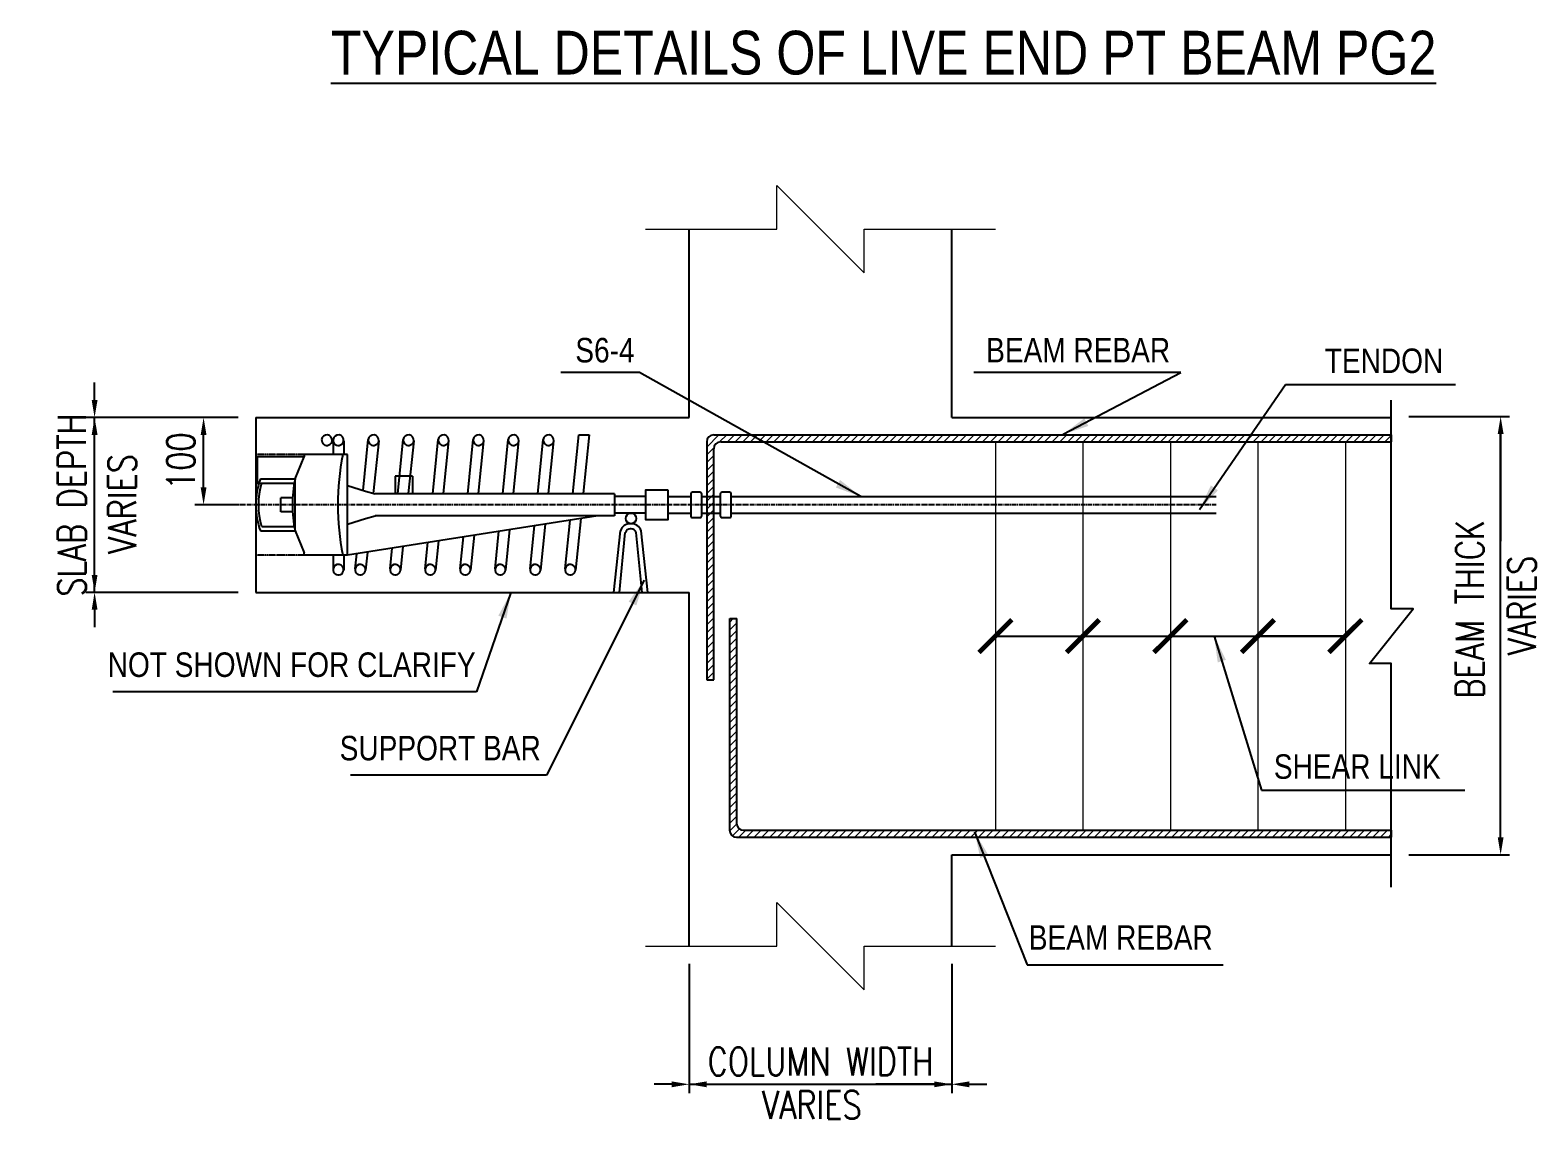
# Model space of a CAD drawing. Header units: millimetres. Extents: x -241424 to 696054, y -125618 to 93710.
# Drawn here: x 622183 to 623904, y -33625 to -32380 of the extents above; entities that cross this region are included whole.
import ezdxf
from ezdxf.enums import TextEntityAlignment as Align

# ---------------------------------------------------------------- set-up
doc = ezdxf.new("R2010")
doc.units = ezdxf.units.MM
doc.header["$LTSCALE"] = 7
doc.header["$PDMODE"] = 3
doc.linetypes.add('ACAD_ISO02W100', pattern=[15, 12, -3])
doc.linetypes.add('CENTER2', pattern=[1.125, 0.75, -0.125, 0.125, -0.125])
doc.layers.get('0').update_dxf_attribs({"linetype": 'CONTINUOUS'})
doc.layers.get('Defpoints').update_dxf_attribs({"color": 6, "linetype": 'CONTINUOUS'})
for name, color, linetype in [('CDC_03_BORDER', 3, 'CONTINUOUS'), ('HATCH', 8, 'CONTINUOUS'), ('KCS_BORDER', 3, 'CONTINUOUS'), ('KCS_STEEL', 4, 'CONTINUOUS'), ('Layer1', 3, 'CONTINUOUS'), ('S-Dim', 7, 'CONTINUOUS'), ('t10', 3, 'CONTINUOUS')]:
    doc.layers.add(name, color=color, linetype=linetype)
for name, color, linetype, lineweight in [('kata_net manh', 8, 'CONTINUOUS', 5), ('kata_thep dai', 220, 'CONTINUOUS', 20), ('VSL-HATCH', 9, 'CONTINUOUS', 0)]:
    doc.layers.add(name, color=color, linetype=linetype, lineweight=lineweight)
doc.styles.add('CENT', font='')
doc.styles.add('DIMENSION', font='SIMPLEX.shx', dxfattribs={"width": 0.8})
doc.styles.add('E100', font='ISOCP.shx')
doc.styles.add('kata_text', font='')
doc.styles.get('CENT').set_extended_font_data('VNI-Helve-Condense')
doc.styles.get('kata_text').set_extended_font_data('VNI-Helve-Condense')
doc.dimstyles.new('1-20', dxfattribs={"dimscale": 20, "dimtxt": 1.8, "dimasz": 1.8, "dimexe": 0.5, "dimexo": 1, "dimgap": 0.5, "dimtad": 1, "dimdec": 0, "dimzin": 0, "dimdsep": 46, "dimtxsty": 'DIMENSION', "dimcen": 0, "dimclrd": 8, "dimclre": 8, "dimclrt": 256, "dimadec": 0, "dimazin": 0, "dimtfac": 1, "dimtdec": 0, "dimtix": 1, "dimtmove": 2, "dimatfit": 3, "dimldrblk": 'OBLIQUE', "dimfxl": 1, "dimtolj": 1, "dimtzin": 0, "dimarcsym": 0})
doc.dimstyles.new('AR4-25', dxfattribs={"dimscale": 25, "dimtxt": 2.3, "dimasz": 2, "dimexe": 2, "dimexo": 2, "dimgap": 1, "dimtad": 1, "dimdec": 0, "dimzin": 0, "dimdsep": 46, "dimtxsty": 'E100', "dimblk1": 'AR4', "dimcen": 0, "dimdle": 0.2, "dimclrd": 8, "dimclre": 8, "dimclrt": 6, "dimadec": 0, "dimazin": 0, "dimtfac": 1, "dimtdec": 0, "dimtix": 1, "dimtmove": 2, "dimatfit": 3, "dimfxl": 2, "dimtolj": 1, "dimtzin": 0, "dimarcsym": 0})
doc.dimstyles.new('kata_dim_25', dxfattribs={"dimscale": 25, "dimtxt": 2.5, "dimasz": 1.5, "dimexe": 1.5, "dimexo": 2.5, "dimtad": 1, "dimdec": 0, "dimzin": 0, "dimdsep": 46, "dimtxsty": 'kata_text', "dimblk": 'kata_block_ArchTick', "dimcen": 0.09, "dimdle": 1.2, "dimclrd": 8, "dimclre": 8, "dimclrt": 3, "dimadec": 0, "dimazin": 0, "dimtfac": 1, "dimtdec": 0, "dimtix": 1, "dimtofl": 0, "dimtmove": 0, "dimatfit": 3, "dimfxl": 3.75, "dimfxlon": 1, "dimtolj": 1, "dimtzin": 0, "dimarcsym": 0})

# ---------------------------------------------------------------- blocks, each defined once
blk = doc.blocks.new('*D604')
at = {"color": 8, "lineweight": -2, "transparency": 16777216}
for p, q in [((622936.3, -33467.8), (622936.3, -33595.7)), ((623236.3, -33467.8), (623236.3, -33595.7)), ((622916.3, -33585.7), (622896.3, -33585.7)), ((622936.3, -33585.7), (623236.3, -33585.7)), ((623256.3, -33585.7), (623276.3, -33585.7))]:
    blk.add_line(p, q, dxfattribs=at)
at = {"color": 8, "transparency": 16777216}
for points in [[(622916.3, -33582.4), (622916.3, -33589.1), (622936.3, -33585.7)], [(623256.3, -33582.4), (623256.3, -33589.1), (623236.3, -33585.7)]]:
    blk.add_solid(points, dxfattribs=at)
at = {"layer": 'Defpoints', "color": 0, "transparency": 16777216}
for p in [(622936.3, -33447.8), (623236.3, -33447.8), (623236.3, -33585.7)]:
    blk.add_point(p, dxfattribs=at)
at = {"transparency": 16777216, "insert": (623086.3, -33559.7), "char_height": 32, "attachment_point": 5, "style": 'DIMENSION'}
blk.add_mtext('\\A1;COLUMN WIDTH', dxfattribs=at)
blk = doc.blocks.new('_OBLIQUE')
at = {"color": 0, "linetype": 'ByBlock'}
blk.add_line((-0.5, -0.5), (0.5, 0.5), dxfattribs=at)
blk = doc.blocks.new('*D605')
at = {"color": 8, "lineweight": -2, "transparency": 16777216}
for p, q in [((622256.7, -32803.2), (622256.7, -32783.2)), ((622402.1, -32823.2), (622246.7, -32823.2)), ((622256.7, -33023.2), (622256.7, -32823.2)), ((622420.9, -33023.2), (622246.7, -33023.2)), ((622256.7, -33043.2), (622256.7, -33063.2))]:
    blk.add_line(p, q, dxfattribs=at)
at = {"color": 8, "transparency": 16777216}
for points in [[(622253.4, -32803.2), (622260.1, -32803.2), (622256.7, -32823.2)], [(622253.4, -33043.2), (622260.1, -33043.2), (622256.7, -33023.2)]]:
    blk.add_solid(points, dxfattribs=at)
at = {"layer": 'Defpoints', "color": 0, "transparency": 16777216}
for p in [(622256.7, -32823.2), (622422.1, -32823.2), (622440.9, -33023.2)]:
    blk.add_point(p, dxfattribs=at)
at = {"transparency": 16777216, "insert": (622230.7, -32923.2), "char_height": 32, "attachment_point": 5, "rotation": 90, "style": 'DIMENSION'}
blk.add_mtext('\\A1;SLAB DEPTH', dxfattribs=at)
blk = doc.blocks.new('*D606')
at = {"color": 8, "lineweight": -2, "transparency": 16777216}
for p, q in [((622402.1, -32823.2), (622246.7, -32823.2)), ((622256.7, -33003.2), (622256.7, -32843.2)), ((622420.9, -33023.2), (622246.7, -33023.2))]:
    blk.add_line(p, q, dxfattribs=at)
at = {"color": 8, "transparency": 16777216}
for points in [[(622253.4, -32843.2), (622260.1, -32843.2), (622256.7, -32823.2)], [(622253.4, -33003.2), (622260.1, -33003.2), (622256.7, -33023.2)]]:
    blk.add_solid(points, dxfattribs=at)
at = {"layer": 'Defpoints', "color": 0, "transparency": 16777216}
for p in [(622256.7, -32823.2), (622422.1, -32823.2), (622440.9, -33023.2)]:
    blk.add_point(p, dxfattribs=at)
at = {"transparency": 16777216, "insert": (622288.1, -32922), "char_height": 24, "attachment_point": 5, "rotation": 90, "style": 'DIMENSION'}
blk.add_mtext('\\A1;{\\H1.3333x;VARIES}', dxfattribs=at)
blk = doc.blocks.new('*D607')
at = {"color": 8, "lineweight": -2, "transparency": 16777216}
for p, q in [((622936.3, -33447.8), (622936.3, -33595.7)), ((623236.3, -33447.8), (623236.3, -33595.7)), ((622956.3, -33585.7), (623002.9, -33585.7)), ((623216.3, -33585.7), (623149.7, -33585.7))]:
    blk.add_line(p, q, dxfattribs=at)
at = {"color": 8, "transparency": 16777216}
for points in [[(622956.3, -33582.4), (622956.3, -33589.1), (622936.3, -33585.7)], [(623216.3, -33582.4), (623216.3, -33589.1), (623236.3, -33585.7)]]:
    blk.add_solid(points, dxfattribs=at)
at = {"layer": 'Defpoints', "color": 0, "transparency": 16777216}
for p in [(622936.3, -33427.8), (623236.3, -33427.8), (623236.3, -33585.7)]:
    blk.add_point(p, dxfattribs=at)
at = {"transparency": 16777216, "insert": (623076.3, -33609.3), "char_height": 24, "attachment_point": 5, "style": 'DIMENSION'}
blk.add_mtext('\\A1;{\\H1.3333x;VARIES}', dxfattribs=at)
blk = doc.blocks.new('*D608')
at = {"color": 8, "lineweight": -2, "transparency": 16777216}
for p, q in [((623778.7, -32822.2), (623873.7, -32822.2)), ((623863.7, -33303.2), (623863.7, -32842.2)), ((623758.7, -33323.2), (623873.7, -33323.2))]:
    blk.add_line(p, q, dxfattribs=at)
at = {"color": 8, "transparency": 16777216}
for points in [[(623860.4, -32842.2), (623867.1, -32842.2), (623863.7, -32822.2)], [(623860.4, -33303.2), (623867.1, -33303.2), (623863.7, -33323.2)]]:
    blk.add_solid(points, dxfattribs=at)
at = {"layer": 'Defpoints', "color": 0, "transparency": 16777216}
for p in [(623758.7, -32822.2), (623863.7, -32822.2), (623738.7, -33323.2)]:
    blk.add_point(p, dxfattribs=at)
at = {"transparency": 16777216, "insert": (623828.5, -33042.4), "char_height": 32, "attachment_point": 5, "rotation": 90, "style": 'DIMENSION'}
blk.add_mtext('\\A1;BEAM THICK', dxfattribs=at)
blk = doc.blocks.new('*D609')
at = {"color": 8, "lineweight": -2, "transparency": 16777216}
for p, q in [((623758.7, -32822.2), (623873.7, -32822.2)), ((623863.7, -32842.2), (623863.7, -32964.7)), ((623863.7, -33303.2), (623863.7, -33111.5)), ((623758.7, -33323.2), (623873.7, -33323.2))]:
    blk.add_line(p, q, dxfattribs=at)
at = {"color": 8, "transparency": 16777216}
for points in [[(623860.4, -32842.2), (623867.1, -32842.2), (623863.7, -32822.2)], [(623860.4, -33303.2), (623867.1, -33303.2), (623863.7, -33323.2)]]:
    blk.add_solid(points, dxfattribs=at)
at = {"layer": 'Defpoints', "color": 0, "transparency": 16777216}
for p in [(623738.7, -32822.2), (623738.7, -33323.2), (623863.7, -33323.2)]:
    blk.add_point(p, dxfattribs=at)
at = {"transparency": 16777216, "insert": (623888, -33038.1), "char_height": 24, "attachment_point": 5, "rotation": 90, "style": 'DIMENSION'}
blk.add_mtext('\\A1;{\\H1.3333x;VARIES}', dxfattribs=at)
blk = doc.blocks.new('AR4')
blk.add_line((0, 1), (0, -1))
blk.add_solid([(-1, 0.167), (-1, -0.167), (0, 0)])
blk = doc.blocks.new('*D593')
at = {"color": 8, "lineweight": -2, "transparency": 16777216}
for p, q in [((622420.9, -32823.2), (622371.3, -32823.2)), ((622381.3, -32903.2), (622381.3, -32843.2)), ((622420.9, -32923.2), (622371.3, -32923.2))]:
    blk.add_line(p, q, dxfattribs=at)
at = {"color": 8, "transparency": 16777216}
for points in [[(622378, -32843.2), (622384.6, -32843.2), (622381.3, -32823.2)], [(622378, -32903.2), (622384.6, -32903.2), (622381.3, -32923.2)]]:
    blk.add_solid(points, dxfattribs=at)
at = {"layer": 'Defpoints', "color": 0, "transparency": 16777216}
for p in [(622381.3, -32823.2), (622440.9, -32823.2), (622440.9, -32923.2)]:
    blk.add_point(p, dxfattribs=at)
at = {"transparency": 16777216, "insert": (622355.3, -32873.2), "char_height": 32, "attachment_point": 5, "rotation": 90, "style": 'DIMENSION'}
blk.add_mtext('\\A1;100', dxfattribs=at)
blk = doc.blocks.new('kata_block_ArchTick')
at = {"color": 8}
blk.add_line((1, 0), (-1, 0), dxfattribs=at)
at = {"color": 8, "const_width": 0.15}
blk.add_lwpolyline([(-0.5, -0.5), (0.5, 0.5)], dxfattribs=at)

msp = doc.modelspace()

# ---------------------------------------------------------------- hatches: boundary and pattern name
at = {"layer": 'VSL-HATCH'}
h = msp.add_hatch(dxfattribs=at)
h.set_pattern_fill('ANSI31', color=256, scale=50, style=0)
h.set_pattern_definition([(45, (23594.645, -98927.8036), (-4.41941738, 4.41941738), [])])
edge = h.paths.add_edge_path()
edge.add_line((623738.7, -32843.2), (623208.3, -32843.2))
edge.add_arc((623208.3, -32851.2), 8, 0, 90, ccw=False)
edge.add_line((623216.3, -32851.2), (623738.7, -32851.2))
edge.add_line((623738.7, -32851.2), (623738.7, -32843.2))
edge = h.paths.add_edge_path()
edge.add_line((623208.3, -32843.2), (622964.3, -32843.2))
edge.add_arc((622964.3, -32851.2), 8, 90, 180)
edge.add_line((622956.3, -32851.2), (622956.3, -33123.2))
edge.add_line((622956.3, -33123.2), (622964.3, -33123.2))
edge.add_line((622964.3, -33123.2), (622964.3, -32859.2))
edge.add_arc((622972.3, -32859.2), 8, 90, 180, ccw=False)
edge.add_line((622972.3, -32851.2), (623216.3, -32851.2))
edge.add_arc((623208.3, -32851.2), 8, 0, 90)
h = msp.add_hatch(dxfattribs=at)
h.set_pattern_fill('ANSI31', color=256, scale=50, style=0)
h.set_pattern_definition([(45, (23594.719, -99348.445), (-4.41941738, 4.41941738), [])])
h.paths.add_polyline_path([(623738.7, -33303.2), (623216.4, -33303.2), (623216.4, -33295.2), (623738.7, -33295.2)])
h.paths.add_polyline_path([(623216.4, -33303.2), (623206.4, -33303.2), (623206.4, -33295.2), (623216.4, -33295.2)])
edge = h.paths.add_edge_path()
edge.add_line((623206.4, -33303.2), (622990.6, -33303.2))
edge.add_arc((622990.6, -33295.2), 8, 180, 270, ccw=False)
edge.add_line((622982.6, -33295.2), (622982.6, -33053.2))
edge.add_line((622982.6, -33053.2), (622990.6, -33053.2))
edge.add_line((622990.6, -33053.2), (622990.6, -33287.2))
edge.add_arc((622998.6, -33287.2), 8, 180, 270)
edge.add_line((622998.6, -33295.2), (623206.4, -33295.2))
edge.add_line((623206.4, -33295.2), (623206.4, -33303.2))

# ---------------------------------------------------------------- linework, layer by layer
for p, q in [((622620.1, -32890.3), (622600.1, -32890.3)), ((622600.1, -32890.3), (622600.1, -32910.7)), ((622620.1, -32890.3), (622620.1, -32910.7))]:
    msp.add_line(p, q)
for points in [[(622948.6, -32908.7), (622940, -32908.7, 0.414214), (622938, -32910.7), (622938, -32935.7, 0.414214), (622940, -32937.7), (622948.6, -32937.7, 0.414214), (622950.6, -32935.7), (622950.6, -32910.7, 0.414214)], [(622982.4, -32908.7), (622973.8, -32908.7, 0.414214), (622971.8, -32910.7), (622971.8, -32935.7, 0.414214), (622973.8, -32937.7), (622982.4, -32937.7, 0.414214), (622984.4, -32935.7), (622984.4, -32910.7, 0.414214)]]:
    msp.add_lwpolyline(points, format="xyb", close=True)
at = {"layer": 'CDC_03_BORDER', "color": 7}
for p, q in [((622496.2, -32868.3), (622442.5, -32868.3)), ((622442.5, -32868.3), (622442.5, -32898.5)), ((622485.9, -32893.5), (622496.2, -32868.3)), ((622545.6, -32865.7), (622496.2, -32865.7)), ((622496.2, -32865.7), (622496.2, -32868.3)), ((622545.6, -32980.7), (622545.6, -32865.7)), ((622442.5, -32898.5), (622447.7, -32898.5)), ((622446.2, -32893.5), (622485.9, -32893.5)), ((622446.2, -32893.5), (622485.9, -32893.5)), ((622447.7, -32898.5), (622484.2, -32898.5)), ((622485.9, -32952.9), (622485.9, -32893.5)), ((622545.6, -32901.2), (622566.4, -32907.4)), ((622469.4, -32931.2), (622469.4, -32915.2)), ((622483, -32915.2), (622469.4, -32915.2)), ((622566.4, -32907.4), (622577.4, -32910.7)), ((622594.4, -32910.7), (622577.4, -32910.7)), ((622850.9, -32910.7), (622594.4, -32910.7)), ((622483, -32931.2), (622469.4, -32931.2)), ((622832, -32935.7), (622545.6, -32980.7)), ((622545.6, -32945.1), (622566.4, -32938.9)), ((622566.4, -32938.9), (622577.4, -32935.7)), ((622726.4, -32935.7), (622577.4, -32935.7)), ((622850.9, -32935.7), (622726.4, -32935.7)), ((622446.2, -32952.9), (622485.9, -32952.9)), ((622446.2, -32952.9), (622485.9, -32952.9)), ((622447.7, -32947.9), (622484.2, -32947.9)), ((622485.9, -32947.9), (622485.9, -32947.9)), ((622485.9, -32952.9), (622496.2, -32978.1)), ((622496.2, -32980.7), (622496.2, -32978.1)), ((622545.6, -32980.7), (622496.2, -32980.7))]:
    msp.add_line(p, q, dxfattribs=at)
for centre, radius, start, end in [((622834.4, -32923.2), 299.6, 168.9351, 191.062), ((622526.6, -32923.2), 85.7, 159.7321, 200.2679), ((622526.6, -32923.2), 82.7, 162.6327, 197.3673), ((622625.1, -32923.2), 142.3, 167.9641, 192.0359)]:
    msp.add_arc(centre, radius, start, end, dxfattribs=at)
at = {"layer": 'HATCH', "linetype": 'ACAD_ISO02W100', "ltscale": 7}
for p, q in [((622850.1, -33023.2), (622857.7, -32952.7)), ((622856.5, -33023.2), (622863.3, -32954.7)), ((622882.5, -33023.2), (622875.7, -32954.7)), ((622888.9, -33023.2), (622881.3, -32952.7))]:
    msp.add_line(p, q, dxfattribs=at)
at = {"layer": 'HATCH'}
for p, q in [((622870, -32944.7), (622869, -32944.7)), ((622870, -32950.7), (622869, -32950.7))]:
    msp.add_line(p, q, dxfattribs=at)
msp.add_circle((622869.8, -32938.7), 6, dxfattribs=at)
for centre, radius, start, end in [((622869, -32956.7), 12, 90, 160.6551), ((622869, -32956.7), 6, 90, 160.6551), ((622870, -32956.7), 12, 19.3449, 90), ((622870, -32956.7), 6, 19.3449, 90)]:
    msp.add_arc(centre, radius, start, end, dxfattribs=at)
at = {"layer": 'kata_thep dai'}
for points in [[(623286.3, -32851.2), (623286.3, -33295.2)], [(623386.3, -32851.2), (623386.3, -33295.2)], [(623486.3, -32851.2), (623486.3, -33295.2)], [(623586.3, -32851.2), (623586.3, -33295.2)], [(623686.3, -32851.2), (623686.3, -33295.2)]]:
    msp.add_lwpolyline(points, dxfattribs=at)
at = {"layer": 'KCS_BORDER'}
for p, q in [((622936.3, -32823.2), (622936.3, -32608)), ((623236.3, -32823.2), (623236.3, -32608)), ((622440.9, -32823.2), (622936.3, -32823.2)), ((623236.3, -32823.2), (623738.7, -32823.2)), ((622440.9, -33023.2), (622936.3, -33023.2)), ((622936.3, -33427.8), (622936.3, -33023.2)), ((623236.3, -33427.8), (623236.3, -33323.2)), ((623236.3, -33323.2), (623738.7, -33323.2))]:
    msp.add_line(p, q, dxfattribs=at)
at = {"layer": 'KCS_BORDER', "color": 1}
msp.add_lwpolyline([(623738.7, -33360.2), (623738.7, -33104.4), (623713.7, -33104.4), (623763.7, -33041.9), (623738.7, -33041.9), (623738.7, -32803.4)], dxfattribs=at)
at = {"layer": 'KCS_BORDER'}
msp.add_lwpolyline([(622440.9, -32823.2), (622440.9, -33023.2)], dxfattribs=at)
at = {"layer": 'KCS_STEEL', "color": 6}
for p, q in [((622956.3, -32851.2), (622956.3, -33123.2)), ((622964.3, -32843.2), (623738.7, -32843.2)), ((622972.3, -32851.2), (623738.7, -32851.2)), ((623738.7, -32843.2), (623738.7, -32851.2)), ((622964.3, -33123.2), (622964.3, -32859.2)), ((622982.6, -33295.2), (622982.6, -33053.2)), ((622990.6, -33287.2), (622990.6, -33053.2)), ((622956.3, -33123.2), (622964.3, -33123.2)), ((622998.6, -33295.2), (623738.7, -33295.2)), ((622990.6, -33303.2), (623738.7, -33303.2))]:
    msp.add_line(p, q, dxfattribs=at)
for points in [[(622982.6, -33053.2), (622990.6, -33053.2)], [(623738.7, -33295.2), (623738.7, -33303.2)]]:
    msp.add_lwpolyline(points, dxfattribs=at)
for centre, start, end in [((622964.3, -32851.2), 90, 180), ((622972.3, -32859.2), 90, 180), ((622990.5, -33295.2), 180, 270), ((622998.5, -33287.2), 180, 270)]:
    msp.add_arc(centre, 8, start, end, dxfattribs=at)
at = {"layer": 'Layer1'}
for p, q in [((622529.5, -32848.5), (622529.4, -32865.7)), ((622541.4, -32849.9), (622541.4, -32865.7)), ((622563.7, -32906.6), (622569.5, -32848.5)), ((622581.4, -32849.9), (622575.3, -32910.1)), ((622603.2, -32910.7), (622609.5, -32848.5)), ((622621.4, -32849.9), (622615.3, -32910.1)), ((622643.2, -32910.7), (622649.5, -32848.5)), ((622661.4, -32849.9), (622655.3, -32910.1)), ((622683.2, -32910.7), (622689.5, -32848.5)), ((622701.4, -32849.9), (622695.3, -32910.1)), ((622723.2, -32910.7), (622729.5, -32848.5)), ((622741.4, -32849.9), (622735.3, -32910.1)), ((622763.2, -32910.7), (622769.5, -32848.5)), ((622781.4, -32849.9), (622775.3, -32910.1)), ((622803.2, -32910.7), (622810.1, -32843.2)), ((622810.1, -32843.2), (622822.1, -32843.2)), ((622822.1, -32843.2), (622815.3, -32910.1)), ((622850.9, -32910.7), (622850.9, -32935.7)), ((622886.2, -32913.7), (622850.9, -32913.7)), ((622912.1, -32913.7), (622938, -32913.7)), ((622950.6, -32913.7), (622971.8, -32913.7)), ((622984.4, -32913.7), (623538.7, -32913.7)), ((622812.4, -32938.7), (622806.5, -32998)), ((622886.2, -32932.7), (622850.9, -32932.7)), ((622912.1, -32932.7), (622938, -32932.7)), ((622950.6, -32932.7), (622971.8, -32932.7)), ((622984.4, -32932.7), (623538.7, -32932.7)), ((622714.6, -32996.5), (622718.9, -32953.4)), ((622731.1, -32951.5), (622726.5, -32997.9)), ((622754.6, -32996.5), (622759.6, -32947)), ((622771.8, -32945.1), (622766.5, -32997.9)), ((622794.6, -32996.5), (622800.2, -32940.7)), ((622594.6, -32996.5), (622597, -32972.6)), ((622609.2, -32970.7), (622606.5, -32997.9)), ((622634.6, -32996.5), (622637.6, -32966.2)), ((622649.9, -32964.3), (622646.5, -32997.9)), ((622674.6, -32996.5), (622678.3, -32959.8)), ((622690.5, -32957.9), (622686.5, -32997.8)), ((622529.4, -32980.7), (622529.5, -32996.5)), ((622541.4, -32980.7), (622541.4, -32997.9)), ((622554.6, -32996.5), (622556.3, -32979.1)), ((622568.6, -32977.1), (622566.5, -32997.8))]:
    msp.add_line(p, q, dxfattribs=at)
at = {"layer": 'Layer1', "color": 5, "linetype": 'CENTER2', "ltscale": 0.25}
for p, q in [((622496.2, -32865.7), (622440.9, -32865.7)), ((622496.2, -32980.7), (622440.9, -32980.7))]:
    msp.add_line(p, q, dxfattribs=at)
at = {"layer": 'Layer1'}
msp.add_lwpolyline([(622912.1, -32906.3), (622886.2, -32906.3), (622886.2, -32940), (622912.1, -32940)], close=True, dxfattribs=at)
for centre, start, end in [((622522.2, -32849.2), 353.2902, 173.2902), ((622522.2, -32849.2), 173.2902, 353.2902), ((622535.4, -32849.2), 173.2902, 353.2902), ((622535.4, -32849.2), 353.2902, 173.2902), ((622575.5, -32849.2), 353.2902, 173.2902), ((622575.5, -32849.2), 173.2902, 353.2902), ((622615.5, -32849.2), 353.2902, 173.2902), ((622615.5, -32849.2), 173.2902, 353.2902), ((622655.5, -32849.2), 353.2902, 173.2902), ((622655.5, -32849.2), 173.2902, 353.2902), ((622695.5, -32849.2), 353.2902, 173.2902), ((622695.5, -32849.2), 173.2902, 353.2902), ((622735.5, -32849.2), 353.2902, 173.2902), ((622735.5, -32849.2), 173.2902, 353.2902), ((622775.5, -32849.2), 353.2902, 173.2902), ((622775.5, -32849.2), 173.2902, 353.2902), ((622535.4, -32997.2), 173.2902, 353.2902), ((622535.4, -32997.2), 353.2902, 173.2902), ((622560.5, -32997.2), 173.2902, 353.2902), ((622560.5, -32997.2), 353.2902, 173.2902), ((622600.5, -32997.2), 173.2902, 353.2902), ((622600.5, -32997.2), 353.2902, 173.2902), ((622640.5, -32997.2), 173.2902, 353.2902), ((622640.5, -32997.2), 353.2902, 173.2902), ((622680.5, -32997.2), 173.2902, 353.2902), ((622680.5, -32997.2), 353.2902, 173.2902), ((622720.5, -32997.2), 173.2902, 353.2902), ((622720.5, -32997.2), 353.2902, 173.2902), ((622760.5, -32997.2), 173.2902, 353.2902), ((622760.5, -32997.2), 353.2902, 173.2902), ((622800.5, -32997.2), 173.2902, 353.2902), ((622800.5, -32997.2), 353.2902, 173.2902)]:
    msp.add_arc(centre, 6, start, end, dxfattribs=at)
at = {"layer": 't10', "color": 8, "linetype": 'CENTER2'}
msp.add_line((623538.7, -32923.2), (622420.9, -32923.2), dxfattribs=at)
at = {"layer": 'VSL-HATCH', "color": 8, "ltscale": 0.4}
for points in [[(622886.3, -32608), (623036.3, -32608), (623036.3, -32558), (623136.3, -32658), (623136.3, -32608), (623286.3, -32608)], [(622886.3, -33427.8), (623036.3, -33427.8), (623036.3, -33377.8), (623136.3, -33477.8), (623136.3, -33427.8), (623286.3, -33427.8)]]:
    msp.add_lwpolyline(points, dxfattribs=at)

# ---------------------------------------------------------------- texts
at = {"style": 'CENT'}
msp.add_text('%%UTYPICAL DETAILS OF LIVE END PT BEAM PG2', height=50, dxfattribs=at).set_placement((622526.7, -32431.1))
for s, p in [('S6-4', (622873.9, -32746.3)), ('BEAM REBAR', (623486, -32746.3)), ('TENDON', (623798.1, -32758.4)), ('NOT SHOWN FOR CLARIFY', (622692.2, -33105.9)), ('SUPPORT BAR', (622766.7, -33201.3)), ('SHEAR LINK', (623795.2, -33222.4)), ('BEAM REBAR', (623534.7, -33417.9))]:
    msp.add_text(s, height=28, dxfattribs=at).set_placement(p, align=Align.MIDDLE_RIGHT)

# ---------------------------------------------------------------- dimensions: what is measured, and where the dimension line sits
dim = msp.add_linear_dim(base=(622256.7, -32823.2), p1=(622440.9, -33023.2), p2=(622422.1, -32823.2), angle=90, text='SLAB DEPTH', dimstyle='1-20', override={"dimtxt": 1.6, "dimasz": 1})
dim.commit()
dim.dimension.update_dxf_attribs({"geometry": '*D605', "text_midpoint": (622230.7, -32923.2)})
for base, p1, p2, text, override, picture, middle in [((622256.7, -32823.2), (622440.9, -33023.2), (622422.1, -32823.2), '{\\H1.3333x;VARIES}', {"dimtxt": 1.2, "dimasz": 1}, '*D606', (622288.1, -32922)), ((623863.7, -32822.2), (623738.7, -33323.2), (623758.7, -32822.2), 'BEAM THICK', {"dimtxt": 1.6, "dimasz": 1}, '*D608', (623828.5, -33042.4)), ((623863.7, -33323.2), (623738.7, -32822.2), (623738.7, -33323.2), '{\\H1.3333x;VARIES}', {"dimtxt": 1.2, "dimasz": 1}, '*D609', (623888, -33038.1))]:
    dim = msp.add_linear_dim(base=base, p1=p1, p2=p2, angle=90, text=text, dimstyle='1-20', override=override)
    dim.commit()
    dim.dimension.update_dxf_attribs({"geometry": picture, "text_midpoint": middle, "dimtype": 160})
dim = msp.add_linear_dim(base=(622381.3, -32823.2), p1=(622440.9, -32923.2), p2=(622440.9, -32823.2), angle=90, dimstyle='1-20', override={"dimtxt": 1.6, "dimasz": 1})
dim.commit()
dim.dimension.update_dxf_attribs({"geometry": '*D593', "text_midpoint": (622355.3, -32873.2)})
dim = msp.add_linear_dim(base=(623236.3, -33585.7), p1=(622936.3, -33427.8), p2=(623236.3, -33427.8), text='{\\H1.3333x;VARIES}', dimstyle='1-20', override={"dimtxt": 1.2, "dimasz": 1})
dim.commit()
dim.dimension.update_dxf_attribs({"geometry": '*D607', "text_midpoint": (623076.3, -33609.3), "dimtype": 160})
dim = msp.add_linear_dim(base=(623236.3, -33585.7), p1=(622936.3, -33447.8), p2=(623236.3, -33447.8), text='COLUMN WIDTH', dimstyle='1-20', override={"dimtxt": 1.6, "dimasz": 1})
dim.commit()
dim.dimension.update_dxf_attribs({"geometry": '*D604', "text_midpoint": (623086.3, -33559.7)})

# ---------------------------------------------------------------- leaders
at = {"layer": 'kata_net manh'}
for points in [[(623286.3, -33073.2), (623386.3, -33073.2)], [(623386.3, -33073.2), (623486.3, -33073.2)], [(623486.3, -33073.2), (623586.3, -33073.2)], [(623586.3, -33073.2), (623686.3, -33073.2)], [(623686.3, -33073.2), (623586.3, -33073.2)]]:
    msp.add_leader(points, dimstyle='kata_dim_25', override={"dimldrblk": 'ArchTick'}, dxfattribs=at)
at = {"layer": 'S-Dim'}
for points in [[(623132.5, -32913.7), (622879.4, -32772), (622789.5, -32772)], [(623363.6, -32842.5), (623498.1, -32772), (623261.7, -32772)], [(623519.6, -32928.5), (623617.7, -32785.6), (623812.3, -32785.6)], [(622732.6, -33023.2), (622693.3, -33137), (622277.4, -33137)], [(622884.9, -33009.2), (622773.3, -33232.4), (622549.1, -33232.4)], [(623536.3, -33073.2), (623590.3, -33249.5), (623822.7, -33249.5)], [(623262.5, -33297.2), (623322.4, -33449), (623546.5, -33449)]]:
    msp.add_leader(points, dimstyle='AR4-25', override={"dimasz": 1.2, "dimgap": 1, "dimtad": 0}, dxfattribs=at)

doc.saveas('drawing.dxf')
